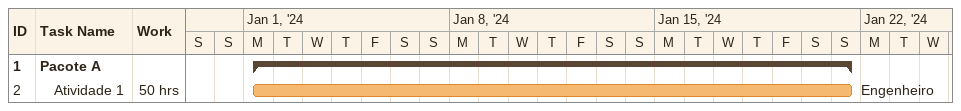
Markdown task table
| ID | Level | Task | Start | Finish | Resources | Work (h) |
|---|---|---|---|---|---|---|
| 1 | 1 | **Pacote A** | 2024-01-01 | 2024-01-21 |  |  |
| 2 | 2 | Atividade 1 | 2024-01-01 | 2024-01-21 | Engenheiro | 50 |
